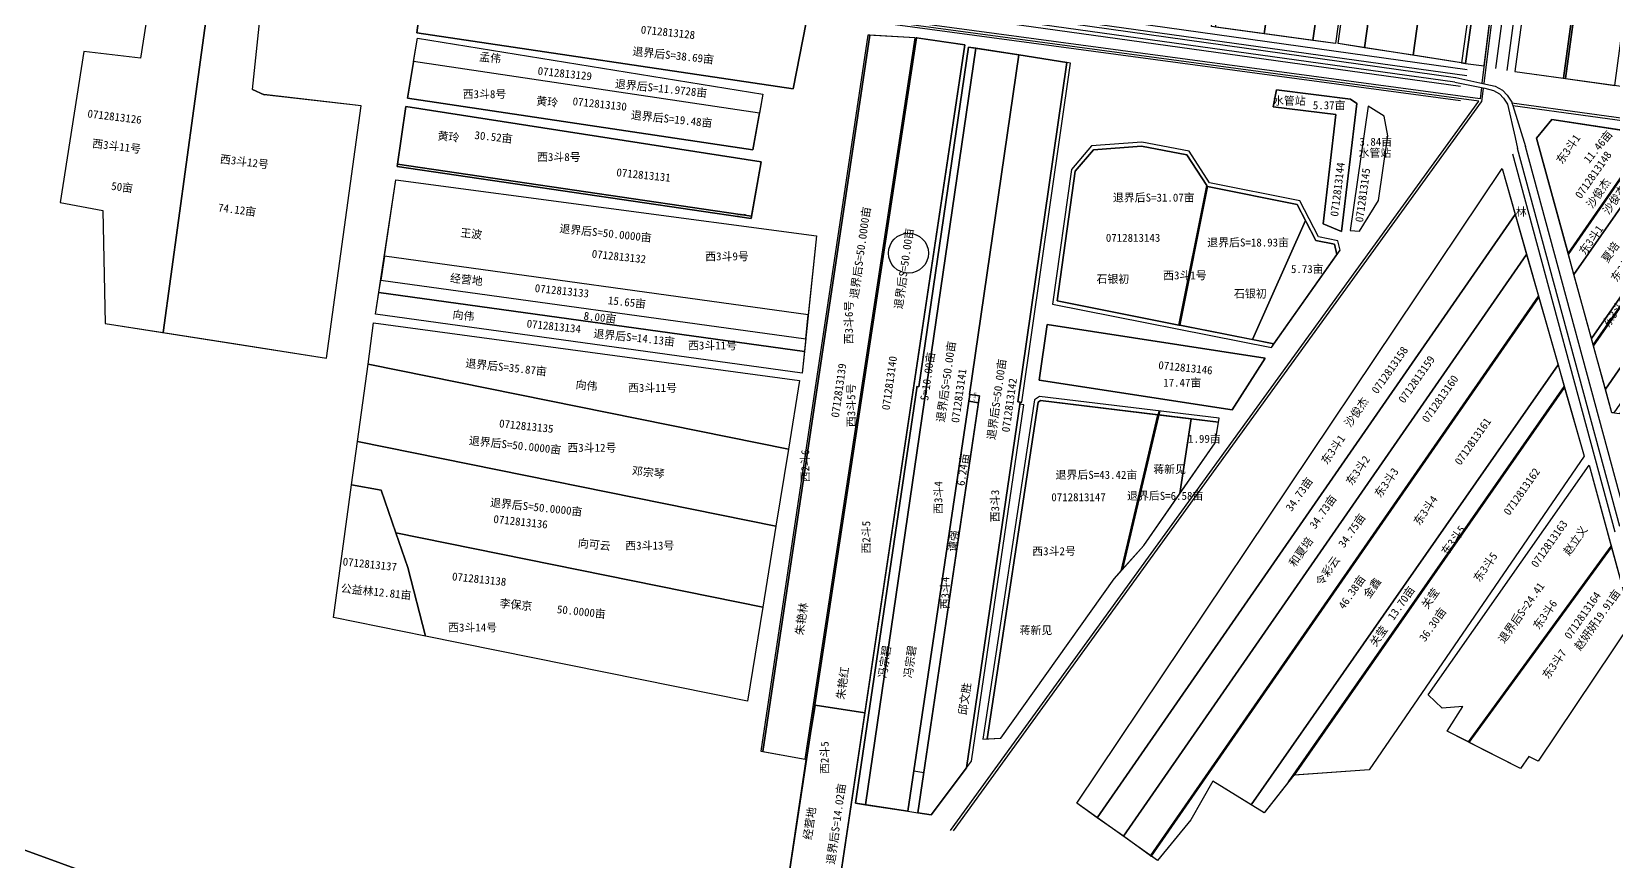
# Model space of a CAD drawing. Extents: x 543653 to 548975, y 4994564 to 5000110.
# Drawn here: x 545317 to 546898, y 4995822 to 4996652 of the extents above; entities that cross this region are included whole.
import ezdxf
from ezdxf.enums import TextEntityAlignment as Align

# ---------------------------------------------------------------- set-up
doc = ezdxf.new("R2010")
doc.units = 0
doc.header["$LTSCALE"] = 10
for name, color, linetype in [('2019-4-5', 7, 'CONTINUOUS'), ('2020.3.30画地', 7, 'CONTINUOUS'), ('2021', 7, 'CONTINUOUS'), ('出水桩', 2, 'CONTINUOUS'), ('地块名称', 7, 'CONTINUOUS'), ('地物扣减', 3, 'CONTINUOUS'), ('地籍号', 1, 'CONTINUOUS'), ('测地框', 7, 'CONTINUOUS'), ('经营地', 6, 'CONTINUOUS'), ('经营地面积', 5, 'CONTINUOUS'), ('路林渠', 7, 'CONTINUOUS'), ('身份地', 1, 'CONTINUOUS'), ('退界后面积', 1, 'CONTINUOUS'), ('长期合同', 6, 'CONTINUOUS'), ('非本单位种植', 4, 'CONTINUOUS')]:
    doc.layers.add(name, color=color, linetype=linetype)
doc.layers.add('承包户', color=7, linetype='CONTINUOUS', plot=False)
doc.styles.add('宋体', font='')
doc.styles.get('宋体').set_extended_font_data('SimSun')

msp = doc.modelspace()

# ---------------------------------------------------------------- linework, layer by layer
at = {"layer": '2019-4-5', "color": 3, "linetype": 'Continuous', "flags": 128}
msp.add_lwpolyline([(546536.5, 4995878.8), (546843.3, 4996318.8), (546849.4, 4996297.3), (546573.7, 4995901.9), (546549.3, 4995870.9)], close=True, dxfattribs=at)
at = {"layer": '2019-4-5', "color": 3, "linetype": 'Continuous', "elevation": 278.8, "flags": 128}
msp.add_lwpolyline([(546849.8, 4996296), (546869.4, 4996227.5), (546654.3, 4995913.8), (546579.7, 4995908.7)], close=True, dxfattribs=at)
at = {"layer": '2019-4-5', "color": 2, "linetype": 'Continuous', "elevation": 278.8, "flags": 128}
msp.add_lwpolyline([(546896.7, 4996136.2), (546917.1, 4996062.1), (546823.4, 4995922.6), (546814.1, 4995927.3), (546805.6, 4995915.3), (546754.5, 4995941.3)], close=True, dxfattribs=at)
at = {"layer": '2020.3.30画地', "color": 3, "linetype": 'Continuous', "elevation": 279.4, "flags": 128}
msp.add_lwpolyline([(546596, 4997330.1), (546644.5, 4997322.6), (546549.5, 4996649.9), (546500.9, 4996656.5)], close=True, dxfattribs=at)
at = {"layer": '2020.3.30画地', "color": 1, "linetype": 'Continuous', "flags": 128}
for points in [[(545553.3, 4996736.7), (545446, 4996751.2), (545426.4, 4996625.5), (545369.6, 4996632), (545346.1, 4996481.1), (545388.5, 4996473.1), (545391.1, 4996360.3), (545444.5, 4996351.9), (545515.3, 4996340.7), (545612.2, 4996325.4), (545646.7, 4996577.7), (545549.9, 4996588.9), (545538.2, 4996594), (545538.1, 4996594)], [(545502.7, 4996743.5), (545446, 4996751.2), (545426.4, 4996625.5), (545369.6, 4996632), (545346.1, 4996481.1), (545388.5, 4996473.1), (545391.1, 4996360.3), (545449, 4996351.2)], [(545646.7, 4996577.7), (545549.9, 4996588.9), (545538.2, 4996594), (545538.1, 4996594), (545553.3, 4996736.7), (545502.7, 4996743.5), (545449, 4996351.2), (545515.3, 4996340.7), (545612.2, 4996325.4)], [(546265, 4996287.7), (546255.4, 4996289.2), (546254.4, 4996282.4), (546264, 4996280.9), (546264.7, 4996285.9)]]:
    msp.add_lwpolyline(points, close=True, dxfattribs=at)
for points in [[(545446, 4996751.2), (545426.4, 4996625.5)], [(545446, 4996751.2), (545426.4, 4996625.5)], [(545369.6, 4996632), (545346.1, 4996481.1)], [(545538.1, 4996594), (545538.2, 4996594), (545549.9, 4996588.9)], [(545391.1, 4996360.3), (545612.2, 4996325.4)], [(545444.5, 4996351.9), (545515.3, 4996340.7)]]:
    msp.add_lwpolyline(points, dxfattribs=at)
at = {"layer": '2020.3.30画地', "color": 3, "linetype": 'Continuous', "flags": 128}
msp.add_lwpolyline([(545515.3, 4996340.7), (545612.2, 4996325.4), (545646.7, 4996577.7), (545549.7, 4996589)], dxfattribs=at)
at = {"layer": '2021', "color": 1, "linetype": 'Continuous', "elevation": 278.9, "flags": 128}
msp.add_lwpolyline([(546791.8, 4997299.4), (546840.6, 4997291.4), (546746.6, 4996620.8), (546698.3, 4996628.3)], close=True, dxfattribs=at)
at = {"layer": '2021', "color": 1, "linetype": 'Continuous', "flags": 128}
for points in [[(546954.6, 4996546), (547010.5, 4996537.5), (546876.6, 4996345.3), (546859.1, 4996409)], [(546800.4, 4996469), (546811.8, 4996429.1), (546408.7, 4995847.4), (546382.5, 4995865.9)]]:
    msp.add_lwpolyline(points, close=True, dxfattribs=at)
at = {"layer": '2021', "color": 5, "linetype": 'Continuous', "flags": 128}
msp.add_lwpolyline([(546264, 4996280.9), (546254.4, 4996282.4), (546193.2, 4995872.6), (546203.4, 4995871)], close=True, dxfattribs=at)
at = {"layer": '出水桩', "color": 2, "linetype": 'Continuous', "flags": 128}
for points, elevation in [([(546940.1, 4997276.3), (546848.7, 4996605.4)], 279.1), ([(546942, 4997276), (546850.7, 4996605.1)], 279.1), ([(546878.4, 4996338.7), (547016.3, 4996536.6)], 278.8), ([(546878.5, 4996338.1), (547016.9, 4996536.5)], 278.8), ([(546878.7, 4996337.5), (547017.4, 4996536.4)], 278.8), ([(546492, 4996498), (546464.3, 4996358.5)], 278.7), ([(546492.4, 4996497.4), (546464.8, 4996358.4)], 278.7), ([(546492.9, 4996497.3), (546465.3, 4996358.4)], 278.7), ([(546573.7, 4995901.9), (546849.4, 4996297.3)], 278.8), ([(546579.1, 4995908.7), (546849.6, 4996296.6)], 278.8), ([(546579.7, 4995908.7), (546849.8, 4996296)], 278.8), ([(546444.2, 4996272.8), (546406.5, 4996112.9)], 278.7), ([(546444.7, 4996272.8), (546407.2, 4996113.7)], 278.7), ([(546445.2, 4996272.7), (546407.9, 4996114.5)], 278.7), ([(546753.6, 4995941.8), (546896.4, 4996137.4)], 278.8), ([(546754, 4995941.6), (546896.6, 4996136.8)], 278.8), ([(546754.5, 4995941.3), (546896.7, 4996136.2)], 278.8)]:
    msp.add_lwpolyline(points, dxfattribs=dict(at, elevation=elevation))
for points in [[(546942, 4997276.1), (546940.1, 4997276.3), (546848.7, 4996605.4), (546850.7, 4996605.1)], [(546155.3, 4996648.5), (546153.3, 4996648.6), (546046.3, 4995932.6), (546048.2, 4995932.2)], [(546936, 4996548.9), (546935.5, 4996549), (546853.2, 4996430.3), (546853.4, 4996429.7)], [(546936.6, 4996548.8), (546936, 4996548.9), (546853.4, 4996429.7), (546853.6, 4996429)], [(547016.9, 4996536.5), (547016.3, 4996536.6), (546878.4, 4996338.7), (546878.5, 4996338.1)], [(547017.4, 4996536.4), (547016.9, 4996536.5), (546878.5, 4996338.1), (546878.7, 4996337.5)], [(546492.4, 4996497.4), (546492, 4996498), (546464.3, 4996358.5), (546464.8, 4996358.4)], [(546492.9, 4996497.3), (546492.4, 4996497.4), (546464.8, 4996358.4), (546465.3, 4996358.4)], [(546823.8, 4996386.9), (546823.6, 4996387.6), (546435.9, 4995828), (546436.3, 4995827.7)], [(546823.8, 4996386.9), (546436.3, 4995827.7), (546436.8, 4995827.5), (546824, 4996386.3)], [(546849.6, 4996296.6), (546849.4, 4996297.3), (546573.7, 4995901.9), (546579.1, 4995908.7)], [(546849.8, 4996296), (546849.6, 4996296.6), (546579.1, 4995908.7), (546579.7, 4995908.7)], [(546896.6, 4996136.8), (546896.4, 4996137.4), (546753.6, 4995941.8), (546754, 4995941.6)], [(546896.7, 4996136.2), (546896.6, 4996136.8), (546754, 4995941.6), (546754.5, 4995941.3)]]:
    msp.add_lwpolyline(points, close=True, dxfattribs=at)
for points in [[(546853.2, 4996430.3), (546935.5, 4996549)], [(546853.4, 4996429.7), (546936, 4996548.9)], [(546853.6, 4996429), (546936.6, 4996548.8)], [(546435.9, 4995828), (546823.6, 4996387.6)], [(546436.3, 4995827.7), (546823.8, 4996386.9)], [(546436.8, 4995827.5), (546824, 4996386.3)]]:
    msp.add_lwpolyline(points, dxfattribs=at)
at = {"layer": '出水桩', "color": 2, "linetype": 'Continuous', "elevation": 278.7, "flags": 128}
for points in [[(546464.8, 4996358.4), (546464.3, 4996358.5), (546492, 4996498), (546492.4, 4996497.4)], [(546492.4, 4996497.4), (546492.9, 4996497.3), (546465.3, 4996358.4), (546464.8, 4996358.4)]]:
    msp.add_lwpolyline(points, close=True, dxfattribs=at)
at = {"layer": '地物扣减', "color": 3, "linetype": 'Continuous', "flags": 128}
for points in [[(546844.6, 4997290.7), (546840.6, 4997291.4), (546746.6, 4996620.8), (546750.6, 4996620.2)], [(546202.4, 4996645.8), (546201.5, 4996645.9), (546091.8, 4995924.2), (546092.2, 4995924.1)], [(546356, 4996620.5), (546352.1, 4996621.1), (546303.1, 4996282), (546305.6, 4996281.6), (546307.1, 4996281.4)], [(546465.3, 4996358.4), (546464.8, 4996358.4), (546464.3, 4996358.5), (546342.5, 4996382.7), (546360.5, 4996512.4), (546378.8, 4996533.9), (546426.7, 4996537.6), (546472.2, 4996528.8), (546492, 4996498), (546492.4, 4996497.4), (546492.9, 4996497.3), (546582.3, 4996479.3), (546601.2, 4996443.3), (546619.8, 4996439.5), (546622.2, 4996429.1), (546625.3, 4996433.5), (546623.2, 4996442.9), (546603.8, 4996446.8), (546585, 4996482.8), (546494.8, 4996500.9), (546474.6, 4996532.4), (546427, 4996541.6), (546376.8, 4996537.8), (546356.7, 4996514.1), (546338, 4996379.5), (546556.7, 4996336.1), (546559.2, 4996339.7)], [(545666.4, 4996403.5), (546091.2, 4996344.7), (546090, 4996332.3), (545664.6, 4996391.2)], [(546255.4, 4996289.2), (546199.2, 4995912.8), (546209.4, 4995911.2), (546265, 4996287.7)], [(546309.3, 4996279), (546305.3, 4996279.6), (546251.9, 4995915.9), (546257, 4995922.5)], [(546323.5, 4996281.5), (546326, 4996283.2), (546443.2, 4996268.9), (546503.7, 4996261.5), (546504.3, 4996265.5), (546325, 4996287.3), (546319.9, 4996283.8), (546268.3, 4995944.7), (546272.4, 4995944.9)]]:
    msp.add_lwpolyline(points, close=True, dxfattribs=at)
at = {"layer": '地物扣减', "color": 3, "linetype": 'Continuous', "elevation": 278.7, "flags": 128}
for points in [[(546492, 4996498), (546492.4, 4996497.4), (546492.9, 4996497.3)], [(546464.3, 4996358.5), (546464.8, 4996358.4), (546465.3, 4996358.4)]]:
    msp.add_lwpolyline(points, dxfattribs=at)
at = {"layer": '测地框', "color": 7, "linetype": 'Continuous', "flags": 128}
for points, elevation in [([(546715.2, 4997311.7), (546620.8, 4996640.1), (546496.8, 4996657.1), (546591.9, 4997330.7)], 279.4), ([(546750.6, 4996620.2), (546623.5, 4996640), (546717.1, 4997311.8), (546844.6, 4997290.7)], 278.9), ([(546800, 4996612.1), (546930.5, 4996594), (547021.7, 4997270.4), (546952.9, 4997274.7), (546891.2, 4997282.5)], 279.1), ([(546091.8, 4996661), (546078.5, 4996594.9), (545702.6, 4996650.9), (545711.6, 4996717.9)], 278.8), ([(546048.4, 4996589.5), (546038.3, 4996533.9), (545693.3, 4996585.4), (545703.2, 4996645.6)], 278.7), ([(546200.6, 4996645.9), (546153.3, 4996648.6), (546046.3, 4995932.6), (546090.5, 4995924.4)], 278.9), ([(546250.3, 4996638.8), (546201.5, 4996645.9), (546072.9, 4995799.2), (546123, 4995787.7)], 278.9), ([(546304.3, 4996628.7), (546352.1, 4996621.1), (546303.1, 4996282), (546305.6, 4996281.6), (546251.9, 4995915.9), (546216.7, 4995869), (546203.4, 4995871), (546265, 4996287.7), (546255.4, 4996289.2), (546254.8, 4996289.3)], 278.5), ([(546558.3, 4996576.9), (546561.8, 4996593.9), (546635.9, 4996584.6), (546642.1, 4996580.2), (546626.7, 4996452.2), (546608.3, 4996459.8), (546621, 4996569.3)], 278.7), ([(546046.6, 4996521.8), (546036.7, 4996465), (545682.7, 4996517), (545691.5, 4996577.2)], 278.5), ([(546635.3, 4996453.2), (546644.9, 4996452.4), (546663.8, 4996483.3), (546672.9, 4996547.9), (546669.5, 4996567.6), (546653.4, 4996577.6)], 278.8), ([(546837, 4996564), (547082.1, 4996526.5), (546904.5, 4996270), (546897, 4996271), (546821.6, 4996545.5)], 278.7), ([(546625.3, 4996433.5), (546623.2, 4996442.9), (546603.8, 4996446.8), (546585, 4996482.8), (546494.8, 4996500.9), (546474.6, 4996532.4), (546427, 4996541.6), (546376.8, 4996537.8), (546356.7, 4996514.1), (546338, 4996379.5), (546556.7, 4996336.1)], 278.7), ([(546625.3, 4996433.5), (546623.2, 4996442.9), (546603.8, 4996446.8), (546585, 4996482.8), (546494.8, 4996500.9), (546474.6, 4996532.4), (546427, 4996541.6), (546376.8, 4996537.8), (546356.7, 4996514.1), (546338, 4996379.5), (546556.7, 4996336.1)], 278.7), ([(546787.2, 4996515.2), (546869.4, 4996227.5), (546654.3, 4995913.8), (546579.1, 4995908.7), (546549.3, 4995870.9), (546498.3, 4995902.4), (546476, 4995863.8), (546442.8, 4995823.1), (546362.2, 4995880.4)], 278.8), ([(546101.9, 4996447.9), (546087.7, 4996310.5), (545661.3, 4996369.5), (545681.6, 4996503.9)], 278.4), ([(546550.3, 4996325.6), (546517.3, 4996274), (546324.6, 4996303.6), (546332.4, 4996359.2)], 278.6), ([(546504.3, 4996265.5), (546325, 4996287.3), (546319.9, 4996283.8), (546268.3, 4995944.7), (546286.1, 4995945.6), (546399.5, 4996105), (546429.1, 4996138.3), (546500.6, 4996240.9)], 278.5), ([(546874.2, 4996218.4), (546917.1, 4996062.1), (546823.4, 4995922.6), (546814.1, 4995927.3), (546805.6, 4995915.3), (546732.2, 4995952.6), (546748, 4995977.3), (546727.4, 4995975.6), (546713.4, 4995988.9)], 278.7), ([(544546.8, 4996015.7), (544728.8, 4995951.7), (544797.4, 4996020.6), (545457.9, 4995779.8), (545505.3, 4995746.5), (545544.4, 4995701.4), (545496.5, 4995514.9), (544486.3, 4995880.2)], 279.3)]:
    msp.add_lwpolyline(points, close=True, dxfattribs=dict(at, elevation=elevation))
for points, elevation in [([(545702.6, 4996650.9), (546078.5, 4996594.9)], 278.8), ([(546503.7, 4996261.5), (546326, 4996283.2), (546323.5, 4996281.5), (546272.4, 4995944.9)], 278.5)]:
    msp.add_lwpolyline(points, dxfattribs=dict(at, elevation=elevation))
msp.add_lwpolyline([(546253.8, 4996636.6), (546304.3, 4996628.7), (546254.8, 4996289.3), (546255.4, 4996289.2), (546193.2, 4995872.6), (546140.8, 4995880.5), (546202.1, 4996295.6), (546202.4, 4996297.3), (546204.2, 4996297)], close=True, dxfattribs=at)
at = {"layer": '测地框', "color": 5, "linetype": 'Continuous', "elevation": 278.9, "flags": 128}
msp.add_lwpolyline([(546123, 4995787.7), (546072.9, 4995799.2), (546091.8, 4995924.2), (546092.2, 4995924.1), (546100.6, 4995978.7), (546150.4, 4995970.8)], close=True, dxfattribs=at)
at = {"layer": '测地框', "color": 5, "linetype": 'Continuous'}
msp.add_circle((546193.9, 4996430.5), 20, dxfattribs=at)
at = {"layer": '经营地', "color": 5, "linetype": 'Continuous', "flags": 128}
for points in [[(546261.2, 4996635.4), (546253.8, 4996636.6), (546204.2, 4996297), (546202.4, 4996297.3), (546202.1, 4996295.6), (546140.8, 4995880.5), (546150.8, 4995879)], [(545683, 4996519.5), (545682.7, 4996517), (546036.7, 4996465), (546037.1, 4996467.4)], [(546622.2, 4996429.1), (546619.8, 4996439.5), (546601.2, 4996443.3), (546590.8, 4996463.1), (546537.8, 4996344), (546559.2, 4996339.7)], [(546550.3, 4996325.6), (546332.4, 4996359.2), (546324.6, 4996303.6), (546517.3, 4996274)], [(546503.7, 4996261.5), (546476.4, 4996264.9), (546465.2, 4996190.1), (546500.6, 4996240.9)]]:
    msp.add_lwpolyline(points, close=True, dxfattribs=at)
at = {"layer": '路林渠', "color": 4, "linetype": 'Continuous', "flags": 128}
for points, elevation in [([(546854.6, 4997304.9), (546767.1, 4996600.5)], 280.8), ([(546856.5, 4997304.6), (546769, 4996600.1)], 280.8), ([(546765.2, 4996584.8), (545376.8, 4996771.8)], 280), ([(546763.9, 4996582.4), (545378.5, 4996769)], 279.9), ([(546766.6, 4996596), (546765.2, 4996584.8)], 280.8), ([(546768.5, 4996595.6), (546766.7, 4996581.7)], 280.8), ([(546235.9, 4995853.1), (546763.9, 4996582.4)], 282.4), ([(546239, 4995852.8), (546766.7, 4996581.7)], 282), ([(546797.1, 4996580.8), (547573.4, 4996474.1)], 280), ([(546798.1, 4996578.1), (547574.3, 4996471.4)], 279.9)]:
    msp.add_lwpolyline(points, dxfattribs=dict(at, elevation=elevation))
at = {"layer": '路林渠', "linetype": 'Continuous', "elevation": 278.9, "flags": 128}
msp.add_lwpolyline([(546852.7, 4997289.7), (546844.6, 4997290.7), (546750.6, 4996620.2), (546769.3, 4996617.9)], close=True, dxfattribs=at)
at = {"layer": '路林渠', "color": 3, "linetype": 'Continuous', "flags": 128}
for points, elevation in [([(546870, 4997285.4), (546780.7, 4996615.2)], 280.3), ([(546881.4, 4997283.8), (546792, 4996613.1)], 280.8), ([(546752, 4996607.8), (545366.2, 4996800.8)], 279.4), ([(545367.4, 4996808.4), (546752.5, 4996614)], 278.4), ([(545364.6, 4996789.9), (546745.6, 4996597.5)], 278.6), ([(546745.6, 4996582.8), (545362.5, 4996769)], 279), ([(546900.2, 4996151.6), (546797.9, 4996529.5)], 278.6)]:
    msp.add_lwpolyline(points, dxfattribs=dict(at, elevation=elevation))
at = {"layer": '路林渠', "color": 5, "linetype": 'Continuous', "flags": 128}
for points, elevation in [([(546740.1, 4996601.6), (544418.4, 4996924.4)], 280.5), ([(544419, 4996932.4), (546740.8, 4996606)], 279.2), ([(546741.1, 4996606), (546771.1, 4996599.6), (546780.3, 4996597.4), (546787.6, 4996593.4), (546792.2, 4996588.4), (546796.9, 4996581.4)], 280.5), ([(546740.1, 4996601.6), (546770.1, 4996595.3), (546778.6, 4996593.2), (546784.8, 4996589.8), (546788.6, 4996585.6), (546792.7, 4996579.6), (546800.3, 4996546.1)], 280.5), ([(546796.9, 4996581.4), (546797.1, 4996580.8), (546798.1, 4996578.1), (546810.6, 4996537.1)], 280.5), ([(546800.3, 4996546.1), (546802.7, 4996535.1)], 280.5), ([(546905.1, 4996157.3), (546802.7, 4996535.1)], 279.3), ([(546912.9, 4996159.3), (546810.6, 4996537.1)], 279.3)]:
    msp.add_lwpolyline(points, dxfattribs=dict(at, elevation=elevation))
at = {"layer": '身份地', "linetype": 'Continuous', "flags": 128}
for points, elevation in [([(546644.5, 4997322.6), (546693, 4997315.1), (546598.1, 4996643.2), (546549.5, 4996649.9)], 279.4), ([(546693, 4997315.1), (546715.2, 4997311.7), (546620.8, 4996640.1), (546598.1, 4996643.2)], 279.4), ([(546717.1, 4997311.8), (546743.2, 4997307.4), (546649.7, 4996635.9), (546623.5, 4996640)], 278.9), ([(546743.2, 4997307.4), (546791.8, 4997299.4), (546698.3, 4996628.3), (546649.7, 4996635.9)], 278.9)]:
    msp.add_lwpolyline(points, close=True, dxfattribs=dict(at, elevation=elevation))
at = {"layer": '身份地', "color": 1, "linetype": 'Continuous', "flags": 128}
for points in [[(546940.1, 4997276.3), (546891.2, 4997282.5), (546800, 4996612.1), (546848.7, 4996605.4)], [(546990.7, 4997272.3), (546952.9, 4997274.7), (546942, 4997276.1), (546850.7, 4996605.1), (546899.8, 4996598.2)], [(546091.8, 4996661), (545711.6, 4996717.9), (545702.6, 4996650.9), (546078.5, 4996594.9)], [(546200.6, 4996645.9), (546155.3, 4996648.5), (546048.2, 4995932.2), (546090.5, 4995924.4)], [(545699.3, 4996622.2), (545693.3, 4996585.4), (546038.3, 4996533.9), (546045, 4996570.5)], [(546304.3, 4996628.7), (546261.2, 4996635.4), (546150.8, 4995879), (546193.2, 4995872.6), (546255.4, 4996289.2), (546254.8, 4996289.3)], [(546352.1, 4996621.1), (546304.3, 4996628.7), (546254.8, 4996289.3), (546255.4, 4996289.2), (546265, 4996287.7), (546264.7, 4996285.9), (546203.4, 4995871), (546216.7, 4995869), (546251.9, 4995915.9), (546305.6, 4996281.6), (546303.1, 4996282)], [(545691.5, 4996577.2), (545683, 4996519.5), (546037.1, 4996467.4), (546046.6, 4996521.8)], [(546935.5, 4996549), (546837, 4996564), (546821.6, 4996545.5), (546853.2, 4996430.3)], [(546936.6, 4996548.8), (546954.6, 4996546), (546859.1, 4996409), (546853.6, 4996429)], [(547010.5, 4996537.5), (547016.3, 4996536.6), (546878.4, 4996338.7), (546876.6, 4996345.3)], [(547017.4, 4996536.4), (547054, 4996530.8), (546890.5, 4996294.6), (546878.7, 4996337.5)], [(547054, 4996530.8), (547076.7, 4996527.3), (546899, 4996270.7), (546897, 4996271), (546890.5, 4996294.6)], [(546787.2, 4996515.2), (546800.4, 4996469), (546382.5, 4995865.9), (546362.2, 4995880.4)], [(546590.8, 4996463.1), (546582.3, 4996479.3), (546492.9, 4996497.3), (546465.3, 4996358.4), (546537.8, 4996344)], [(545670.1, 4996427.6), (545666.4, 4996403.5), (546091.2, 4996344.7), (546093.8, 4996368.9)], [(546811.8, 4996429.1), (546823.6, 4996387.6), (546435.9, 4995828), (546408.7, 4995847.4)], [(545664.6, 4996391.2), (546090, 4996332.3), (546087.7, 4996310.5), (545661.3, 4996369.5)], [(546436.8, 4995827.5), (546824, 4996386.3), (546843.3, 4996318.8), (546536.5, 4995878.8), (546498.3, 4995902.4), (546476, 4995863.8), (546442.8, 4995823.1)], [(545653.7, 4996319.5), (545659.3, 4996360.8), (546085.1, 4996303.3), (546073.9, 4996234.4)], [(545653.7, 4996319.5), (546073.9, 4996234.4), (546061.4, 4996157.4), (545643.1, 4996242.2)], [(546465.2, 4996190.1), (546476.4, 4996264.9), (546444.2, 4996268.8), (546407.9, 4996114.5), (546429.1, 4996138.3)], [(545643.1, 4996242.2), (546061.4, 4996157.4), (546048.2, 4996076.5), (545681.5, 4996150.8), (545666.7, 4996193.5), (545637.2, 4996198.9)], [(545681.5, 4996150.8), (546048.2, 4996076.5), (546032.9, 4995982.4), (545711.3, 4996047.6), (545693.4, 4996116.2)]]:
    msp.add_lwpolyline(points, close=True, dxfattribs=at)
for points, elevation in [([(545703.2, 4996645.6), (546048.4, 4996589.5), (546045, 4996570.5), (545699.3, 4996622.2)], 278.7), ([(546202.4, 4996645.8), (546250.3, 4996638.8), (546150.4, 4995970.8), (546100.6, 4995978.7), (546091.8, 4995924.2), (546092.2, 4995924.1)], 278.9), ([(546492, 4996498), (546472.2, 4996528.8), (546426.7, 4996537.6), (546378.8, 4996533.9), (546360.5, 4996512.4), (546342.5, 4996382.7), (546464.3, 4996358.5)], 278.7), ([(545681.6, 4996503.9), (546101.9, 4996447.9), (546093.8, 4996368.9), (545670.1, 4996427.6)], 278.4), ([(546443.2, 4996268.9), (546326, 4996283.2), (546323.5, 4996281.5), (546272.4, 4995944.9), (546286.1, 4995945.6), (546399.5, 4996105), (546406.5, 4996112.9)], 278.5), ([(546713.4, 4995988.9), (546874.2, 4996218.4), (546896.4, 4996137.4), (546753.6, 4995941.8), (546732.2, 4995952.6), (546748, 4995977.3), (546727.4, 4995975.6)], 278.7)]:
    msp.add_lwpolyline(points, close=True, dxfattribs=dict(at, elevation=elevation))
at = {"layer": '长期合同', "color": 4, "linetype": 'Continuous', "flags": 128}
for points in [[(546561.8, 4996593.9), (546558.3, 4996576.9), (546621, 4996569.3), (546608.3, 4996459.8), (546626.7, 4996452.2), (546642.1, 4996580.2), (546635.9, 4996584.6)], [(546669.5, 4996567.6), (546653.4, 4996577.6), (546635.3, 4996453.2), (546644.9, 4996452.4), (546663.8, 4996483.3), (546672.9, 4996547.9)]]:
    msp.add_lwpolyline(points, close=True, dxfattribs=at)
at = {"layer": '长期合同', "color": 6, "linetype": 'Continuous', "flags": 128}
msp.add_lwpolyline([(544797.4, 4996020.6), (544728.8, 4995951.7), (544546.8, 4996015.7), (544486.3, 4995880.2), (545496.5, 4995514.9), (545544.4, 4995701.4), (545505.3, 4995746.5), (545457.9, 4995779.8)], close=True, dxfattribs=at)
at = {"layer": '非本单位种植', "color": 3, "linetype": 'Continuous', "flags": 128}
msp.add_lwpolyline([(545637.2, 4996198.9), (545666.7, 4996193.5), (545681.5, 4996150.8), (545693.4, 4996116.2), (545711.3, 4996047.6), (545619.1, 4996066.3)], close=True, dxfattribs=at)

# ---------------------------------------------------------------- texts
at = {"layer": '2019-4-5', "color": 3, "linetype": 'Continuous', "style": '宋体'}
for s, p in [('东3斗5', (546732.4, 4996127.6, 279)), ('东3斗5', (546764.5, 4996100.9, 279)), ('13.70亩', (546678.8, 4996062.7)), ('36.30亩', (546710.2, 4996041.2))]:
    msp.add_text(s, height=8, rotation=55, dxfattribs=at).set_placement(p)
for p in [(546715.4, 4996085.4), (546663.7, 4996047.6)]:
    msp.add_text('关莹', height=8, rotation=55, dxfattribs=at).set_placement(p, align=Align.MIDDLE)
at = {"layer": '2019-4-5', "color": 2, "linetype": 'Continuous', "style": '宋体'}
msp.add_text('赵妍妍19.91亩', height=8, rotation=55, dxfattribs=at).set_placement((546882.2, 4996064), align=Align.MIDDLE)
msp.add_text('东3斗7', height=8, rotation=55, dxfattribs=at).set_placement((546833.4, 4996004, 279))
at = {"layer": '2020.3.30画地', "color": 3, "linetype": 'Continuous', "style": '宋体'}
for s, p in [('0712813126', (545400.4, 4996566.9)), ('50亩', (545408, 4996496.8)), ('74.12亩', (545522.9, 4996474.2))]:
    msp.add_text(s, height=8, rotation=353, dxfattribs=at).set_placement(p, align=Align.MIDDLE)
for s, p in [('西3斗11号', (545377.6, 4996536.4)), ('西3斗12号', (545505.3, 4996520.9))]:
    msp.add_text(s, height=8, rotation=353, dxfattribs=at).set_placement(p)
at = {"layer": '2020.3.30画地', "color": 1, "linetype": 'Continuous', "style": '宋体'}
msp.add_text('0.10亩', height=2, rotation=82, dxfattribs=at).set_placement((546260.4, 4996282.4))
at = {"layer": '2021', "color": 1, "linetype": 'Continuous', "style": '宋体'}
for s, p in [('夏培', (546895.3, 4996431.7)), ('和夏培', (546586, 4996132))]:
    msp.add_text(s, height=8, rotation=55, dxfattribs=at).set_placement(p, align=Align.MIDDLE)
at = {"layer": '2021', "color": 5, "linetype": 'Continuous', "style": '宋体'}
for s, p in [('6.24亩', (546248, 4996214.2)), ('谭强', (546238.6, 4996142.7))]:
    msp.add_text(s, height=8, rotation=82, dxfattribs=at).set_placement(p, align=Align.MIDDLE)
at = {"layer": '2021', "color": 1, "linetype": 'Continuous', "style": '宋体'}
msp.add_text('34.73亩', height=8, rotation=55, dxfattribs=at).set_placement((546600.5, 4996154))
at = {"layer": '地块名称', "color": 1, "linetype": 'Continuous', "style": '宋体'}
for s, p in [('西3斗8号', (545748.3, 4996585.5, 278.8)), ('水管站', (546558.2, 4996578.8, 278.8)), ('西3斗8号', (545822.6, 4996522.6, 278.8)), ('水管站', (546643.8, 4996526.7, 278.8)), ('林', (546800.9, 4996467.8, 279)), ('西3斗9号', (545990.7, 4996423.3, 278.8)), ('西3斗1号', (546448.4, 4996404.3, 278.8)), ('西3斗11号', (545973.5, 4996334.2, 278.8)), ('西3斗11号', (545913.5, 4996291.8, 278.8)), ('西3斗12号', (545852.9, 4996231.9, 278.8)), ('西3斗13号', (545910.8, 4996134.1, 278.8)), ('西3斗2号', (546317.6, 4996128.5, 278.8)), ('西3斗14号', (545733.7, 4996052.2, 278.8))]:
    msp.add_text(s, height=8, dxfattribs=at).set_placement(p)
for s, rotation, p in [('东3斗1', 55, (546847.3, 4996518.9, 279)), ('东3斗1', 55, (546870.1, 4996428, 279)), ('东3斗2', 55, (546901.9, 4996401.2, 279)), ('东3斗3', 55, (546893.7, 4996355.6, 279)), ('西3斗6号', 90, (546138.3, 4996339.3, 278.8)), ('西3斗5号', 90, (546140.7, 4996256.5, 278.8)), ('东3斗1', 55, (546612.2, 4996218.4, 279)), ('西2斗6', 90, (546094.7, 4996201.4, 278.8)), ('东3斗2', 55, (546637, 4996197.6, 279)), ('东3斗3', 55, (546665.6, 4996185.4, 279)), ('西3斗4', 90, (546227.7, 4996169.8, 278.8)), ('西3斗3', 90, (546284.5, 4996161.3, 278.8)), ('东3斗4', 55, (546704.6, 4996157.6, 279)), ('西2斗5', 90, (546155.7, 4996130.1, 278.8)), ('东3斗6', 55, (546824.1, 4996053.4, 279)), ('西2斗5', 90, (546114.1, 4995909.7, 278.8))]:
    msp.add_text(s, height=8, rotation=rotation, dxfattribs=at).set_placement(p)
at = {"layer": '地物扣减', "color": 3, "linetype": 'Continuous', "style": '宋体'}
msp.add_text('8.00亩', height=8, rotation=354, dxfattribs=at).set_placement((545868.9, 4996364))
at = {"layer": '地籍号', "color": 1, "linetype": 'Continuous', "style": '宋体'}
for s, rotation, p in [('0712813128', 354, (545953.5, 4996651.3)), ('0712813129', 354, (545850.4, 4996610)), ('0712813130', 354, (545885.3, 4996579.6)), ('0712813148', 55, (546878.4, 4996508.8)), ('0712813131', 354, (545929.1, 4996508.6)), ('0712813144', 82.9207, (546622.8, 4996494.2)), ('0712813145', 82.2123, (546648, 4996488.5)), ('0712813132', 354, (545904.5, 4996427.1)), ('0712813133', 354, (545847.5, 4996392.8)), ('0712813134', 354, (545839.4, 4996357.3)), ('0712813158', 55, (546675, 4996313.6)), ('0712813140', 82, (546174.9, 4996300.6)), ('0712813146', 354.0898, (546470.8, 4996315.9)), ('0712813159', 55, (546701.8, 4996304.3)), ('0712813139', 82, (546124.2, 4996293.2)), ('0712813141', 82, (546244.3, 4996287.9)), ('0712813142', 82, (546294.7, 4996278.5)), ('0712813160', 55, (546725.3, 4996284.9)), ('0712813135', 354, (545811.9, 4996257.5)), ('0712813161', 55, (546758, 4996242.3)), ('0712813162', 55, (546806.9, 4996192.1)), ('0712813136', 354, (545806.2, 4996161.9)), ('0712813163', 55, (546834.4, 4996139.9)), ('0712813137', 354, (545655.5, 4996119.4)), ('0712813138', 354, (545764.8, 4996104.5)), ('0712813164', 55, (546867.7, 4996068.3))]:
    msp.add_text(s, height=8, rotation=rotation, dxfattribs=at).set_placement(p, align=Align.MIDDLE)
for s, p in [('0712813143', (546418.4, 4996445.8)), ('0712813147', (546363.9, 4996186.4))]:
    msp.add_text(s, height=8, dxfattribs=at).set_placement(p, align=Align.MIDDLE)
at = {"layer": '承包户', "color": 1, "linetype": 'Continuous', "style": '宋体'}
for s, rotation, p in [('孟伟', 354, (545775.8, 4996626.1)), ('黄玲', 354, (545832.8, 4996582.1)), ('黄玲', 354, (545734.2, 4996547.2)), ('沙俊杰', 54.9929, (546883.3, 4996490.6)), ('沙俊杰', 54.9929, (546899.7, 4996484.3)), ('王波', 354, (545756.9, 4996450.2)), ('经营地', 354, (545752, 4996404.3)), ('向伟', 354, (545749.2, 4996368.4)), ('向伟', 354, (545872.2, 4996298.4)), ('沙俊杰', 55, (546641.4, 4996271.7)), ('邓宗琴', 354, (545933.9, 4996211.6)), ('赵立义', 55, (546860.3, 4996143.4)), ('向可云', 354, (545879.9, 4996139.4)), ('令彩云', 55, (546612.7, 4996112.9)), ('金鑫', 55, (546657.1, 4996096)), ('朱艳林', 82, (546086.7, 4996064.9)), ('冯宗碧', 82, (546195.1, 4996022)), ('朱艳红', 82, (546127.8, 4996000.6)), ('邱文胜', 82, (546249.9, 4995985)), ('经营地', 82, (546094.9, 4995860.4))]:
    msp.add_text(s, height=8, rotation=rotation, dxfattribs=at).set_placement(p, align=Align.MIDDLE)
for s, p in [('石银初', (546398.2, 4996404.9)), ('石银初', (546535.6, 4996390.2)), ('蒋新见', (546455, 4996214.7)), ('蒋新见', (546321.3, 4996053.7))]:
    msp.add_text(s, height=8, dxfattribs=at).set_placement(p, align=Align.MIDDLE)
at = {"layer": '承包户', "color": 5, "linetype": 'Continuous', "style": '宋体'}
msp.add_text('冯宗碧', height=8, rotation=82, dxfattribs=at).set_placement((546169.7, 4996022), align=Align.MIDDLE)
at = {"layer": '经营地', "color": 6, "linetype": 'Continuous', "style": '宋体'}
msp.add_text('西3斗4', height=8, rotation=90, dxfattribs=at).set_placement((546234.6, 4996074.3, 278.8))
at = {"layer": '经营地面积', "color": 5, "linetype": 'Continuous', "style": '宋体'}
for s, height, p in [('1.33亩', 2, (546022.8, 4996468.1)), ('5.73亩', 8, (546576.2, 4996410.6)), ('17.47亩', 8, (546448.5, 4996297)), ('1.99亩', 8, (546473.4, 4996240.9))]:
    msp.add_text(s, height=height, dxfattribs=at).set_placement(p)
msp.add_text('S=10.00亩', height=8, rotation=82, dxfattribs=at).set_placement((546212.7, 4996307.4), align=Align.MIDDLE)
at = {"layer": '退界后面积', "color": 1, "linetype": 'Continuous', "style": '宋体'}
for s, rotation, p in [('退界后S=38.69亩', 354, (545958.8, 4996628.5)), ('退界后S=11.9728亩', 354, (545946.7, 4996595.5)), ('退界后S=19.48亩', 354, (545957.3, 4996564.8)), ('退界后S=50.0000亩', 82, (546145.5, 4996431)), ('退界后S=50.0000亩', 354, (545891.2, 4996450.8)), ('退界后S=50.00亩', 82, (546189.1, 4996415)), ('退界后S=14.13亩', 354, (545919.8, 4996346.3)), ('退界后S=50.00亩', 82, (546231.2, 4996302)), ('退界后S=35.87亩', 354, (545791.8, 4996316.6)), ('退界后S=50.00亩', 82, (546281.8, 4996284.4)), ('退界后S=50.0000亩', 354, (545800.7, 4996238.7)), ('退界后S=50.0000亩', 354, (545821.9, 4996176.8)), ('退界后S=24.41', 54.7651, (546806.3, 4996071.1)), ('李保京', 354, (545801.6, 4996079.3)), ('50.0000亩', 354, (545867, 4996072.3)), ('退界后S=14.02亩', 82, (546121.4, 4995859.9))]:
    msp.add_text(s, height=8, rotation=rotation, dxfattribs=at).set_placement(p, align=Align.MIDDLE)
for s, rotation, p in [('30.52亩', 354, (545759.8, 4996544.7)), ('11.46亩', 50.8069, (546874.2, 4996519.6)), ('15.65亩', 354, (545893.2, 4996379.5)), ('34.73亩', 55, (546576.8, 4996171.5)), ('34.75亩', 55, (546629.4, 4996135.2)), ('46.38亩', 55, (546629.4, 4996073.7))]:
    msp.add_text(s, height=8, rotation=rotation, dxfattribs=at).set_placement(p)
for s, p in [('退界后S=31.07亩', (546439.1, 4996486.3)), ('退界后S=18.93亩', (546533.4, 4996441.4)), ('退界后S=43.42亩', (546381.8, 4996209.1)), ('退界后S=6.58亩', (546450.5, 4996188.1))]:
    msp.add_text(s, height=8, dxfattribs=at).set_placement(p, align=Align.MIDDLE)
at = {"layer": '非本单位种植', "color": 4, "linetype": 'Continuous', "style": '宋体'}
for s, p in [('5.37亩', (546598.1, 4996574.4)), ('3.84亩', (546644.7, 4996537.9))]:
    msp.add_text(s, height=8, dxfattribs=at).set_placement(p)
at = {"layer": '非本单位种植', "color": 3, "linetype": 'Continuous', "style": '宋体'}
msp.add_text('公益林12.81亩', height=8, rotation=354, dxfattribs=at).set_placement((545626.2, 4996091.6))

doc.saveas('drawing.dxf')
